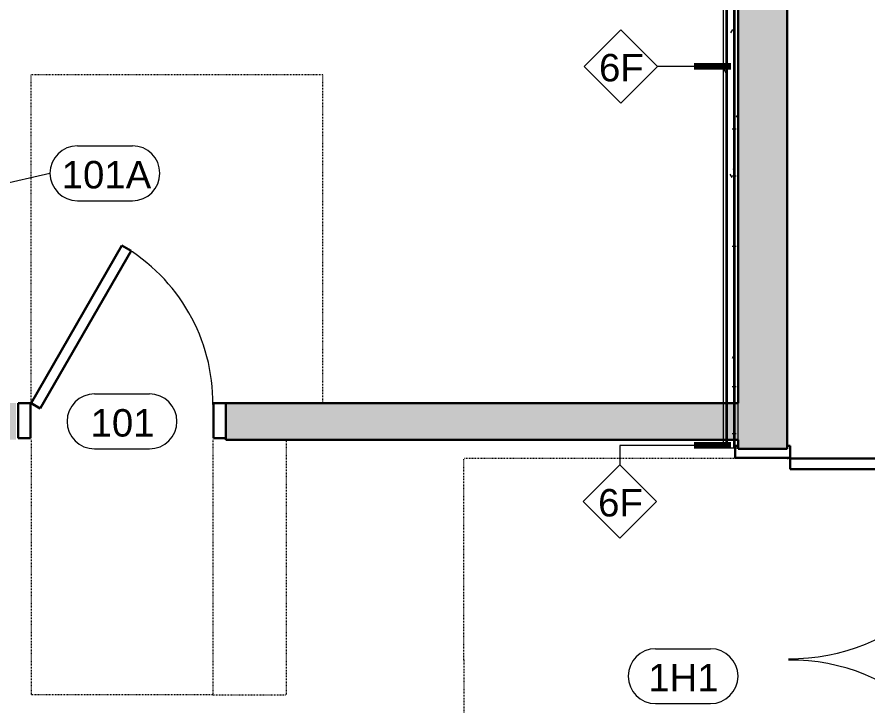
# Model space of a CAD drawing. Header units: inches. Extents: x -1287 to 1590, y -3558 to 989.
# Drawn here: x 969.5 to 1109, y 393.1 to 506 of the extents above; entities that cross this region are included whole.
import ezdxf

# ---------------------------------------------------------------- set-up
doc = ezdxf.new("R2010")
doc.units = ezdxf.units.IN
doc.header["$MEASUREMENT"] = 0
doc.linetypes.add('Dash', pattern=[0.25, 0.125, -0.125])
for name, color, linetype, lineweight in [('A-DOOR', 31, 'Continuous', 18), ('A-DOOR-FRAM', 31, 'Continuous', 30), ('A-DOOR-IDEN', 31, 'Continuous', 9), ('A-GENM', 13, 'Continuous', 9), ('A-WALL', 113, 'Continuous', 18), ('A-WALL-IDEN', 211, 'Continuous', 9), ('A-WALL-PATT', 111, 'Continuous', 18), ('I-WALL', 2, 'Continuous', 18)]:
    doc.layers.add(name, color=color, linetype=linetype, lineweight=lineweight)
doc.styles.add('Swis721 Lt BT', font='swissl.ttf', dxfattribs={"height": 4.5})
pattern_1 = [(0, (0, 0), (15.36, 3.84), [0.634, -10.886, 0.634, -10.886, -61.44]), (0, (0, 0), (15.36, 3.84), [-23.04, 0.634, -22.406, 0.634, -10.886, -26.88]), (0, (0, 0), (15.36, 3.84), [-57.6, 0.634, -7.046, 0.634, -18.566]), (120, (5.76, 1.92), (-11.005538, 11.38215), [0.634, -10.886, 0.634, -10.886, -61.44]), (120, (5.76, 1.92), (-11.005538, 11.38215), [-23.04, 0.634, -22.406, 0.634, -10.886, -26.88]), (120, (5.76, 1.92), (-11.005538, 11.38215), [-57.6, 0.634, -7.046, 0.634, -18.566]), (240, (7.68, 9.6), (-4.354462, -15.22215), [0.634, -10.886, 0.634, -10.886, -61.44]), (240, (7.68, 9.6), (-4.354462, -15.22215), [-23.04, 0.634, -22.406, 0.634, -10.886, -26.88]), (240, (7.68, 9.6), (-4.354462, -15.22215), [-57.6, 0.634, -7.046, 0.634, -18.566])]

# ---------------------------------------------------------------- blocks, each defined once
blk = doc.blocks.new('Double Flush - D19 5_6_ X 7_-8095262-1st Floor Construction')
at = {"layer": 'A-DOOR', "lineweight": 30}
for p, q in [((-32.91, 37.31), (-31.16, 37.31)), ((-32.91, 4.5), (-32.91, 37.31)), ((-31.16, 37.31), (-31.16, 4.5)), ((31.16, 37.31), (31.16, 4.5)), ((32.91, 37.31), (31.16, 37.31)), ((32.91, 4.5), (32.91, 37.31)), ((-31.16, 4.5), (-32.91, 4.5)), ((31.16, 4.5), (32.91, 4.5))]:
    blk.add_line(p, q, dxfattribs=at)
at = {"layer": 'A-DOOR', "lineweight": 9}
for centre, start, end in [((-32.91, 4.5), 359.5, 90), ((32.91, 4.5), 90, 180.5)]:
    blk.add_arc(centre, 32.81, start, end, dxfattribs=at)
at = {"layer": 'A-DOOR-FRAM'}
for p, q in [((-35, 4.5), (-33, 4.5)), ((-35, 4.5), (-35, 4)), ((-33, -4.5), (-33, 4.5)), ((33, -4.5), (33, 4.5)), ((33, 4.5), (35, 4.5)), ((35, 4.5), (35, 4)), ((-35, 4), (-34.5, 4)), ((-34.5, -4), (-34.5, 4)), ((34.5, 4), (35, 4)), ((34.5, -4), (34.5, 4)), ((-35, -4), (-34.5, -4)), ((-35, -4.5), (-35, -4)), ((34.5, -4), (35, -4)), ((35, -4.5), (35, -4)), ((-35, -4.5), (-33, -4.5)), ((33, -4.5), (35, -4.5))]:
    blk.add_line(p, q, dxfattribs=at)
at = {"layer": 'A-GENM', "linetype": 'Dash'}
for p, q in [((-32.91, 61), (32.91, 61)), ((-32.91, 4), (-32.91, 61)), ((32.91, 4), (32.91, 61)), ((32.87, 4), (32.91, 4)), ((-32.91, -4), (-32.91, -49)), ((32.87, -4), (32.91, -4)), ((32.91, -4), (32.91, -49)), ((0.09, -49), (-32.91, -49)), ((0.09, -49), (32.91, -49))]:
    blk.add_line(p, q, dxfattribs=at)
blk = doc.blocks.new('Single Flush - D1 2_6_ X 8_-8255838-1st Floor Construction')
at = {"layer": 'A-DOOR', "lineweight": 30}
for p, q in [((-1.52, -27.94), (13.39, -2.12)), ((13.39, -2.12), (14.91, -3)), ((14.91, -3), (0, -28.82)), ((0, -28.82), (-1.52, -27.94))]:
    blk.add_line(p, q, dxfattribs=at)
at = {"layer": 'A-DOOR', "lineweight": 9}
blk.add_arc((14.91, -3), 29.81, 179.5, 240, dxfattribs=at)
at = {"layer": 'A-DOOR-FRAM'}
for p, q in [((-17, 2.75), (-17, -3)), ((-17, 2.75), (-15, 2.75)), ((-15, 2.75), (-15, -3)), ((15, 2.75), (15, -3)), ((15, 2.75), (17, 2.75)), ((17, 2.75), (17, -3)), ((-17, -3), (-15, -3)), ((15, -3), (17, -3))]:
    blk.add_line(p, q, dxfattribs=at)
at = {"layer": 'A-GENM', "linetype": 'Dash'}
for p, q in [((-14.91, 44.81), (-26.91, 44.81)), ((-26.91, 3), (-26.91, 44.81)), ((-14.91, 44.81), (14.91, 44.81)), ((-14.91, 3), (-14.91, 44.81)), ((14.91, 3), (14.91, 44.81)), ((14.87, 3), (14.91, 3)), ((-32.91, -3), (-32.91, -56.81)), ((14.87, -3), (14.91, -3)), ((14.91, -3), (14.91, -56.81)), ((-32.91, -56.81), (14.91, -56.81))]:
    blk.add_line(p, q, dxfattribs=at)
blk = doc.blocks.new('Door Tag - Door Tag-41184-1st Floor Construction')
at = {"layer": 'A-DOOR-IDEN'}
for p, q in [((-0.09375, 0.09375), (0.09375, 0.09375)), ((-0.09375, -0.09375), (0.09375, -0.09375))]:
    blk.add_line(p, q, dxfattribs=at)
for centre, start, end in [((-0.09375, 0), 90, 270), ((0.09375, 0), 270, 90)]:
    blk.add_arc(centre, 0.09375, start, end, dxfattribs=at)
blk = doc.blocks.new('Wall Tag - 1_4_-62626-1st Floor Construction')
at = {"layer": 'A-WALL-IDEN'}
for p, q in [((-0.125, 0), (0, 0.125)), ((0, 0.125), (0.125, 0)), ((-0.125, 0), (0, -0.125)), ((0, -0.125), (0.125, 0))]:
    blk.add_line(p, q, dxfattribs=at)

msp = doc.modelspace()

# ---------------------------------------------------------------- hatches: boundary and pattern name
at = {"layer": 'A-WALL-PATT', "lineweight": 9}
h = msp.add_hatch(dxfattribs=at)
h.set_pattern_fill('FP_3', color=256, style=0, pattern_type=2)
h.set_pattern_definition(pattern_1)
h.paths.add_polyline_path([(1085.24, 435.45), (1085.74, 435.45), (1085.74, 567.01), (1085.24, 567.01)], flags=0)
h = msp.add_hatch(dxfattribs=at)
h.set_pattern_fill('FP_3', color=256, style=0, pattern_type=2)
h.set_pattern_definition(pattern_1)
h.paths.add_polyline_path([(1085.99, 435.45), (1086.99, 435.45), (1086.99, 567.01), (1085.99, 567.01)], flags=0)
h = msp.add_hatch(dxfattribs=at)
h.set_pattern_fill('FP_3', color=256, style=0, pattern_type=2)
h.set_pattern_definition(pattern_1)
h.paths.add_polyline_path([(1087.24, 435.45), (1087.74, 435.45), (1087.74, 567.01), (1087.24, 567.01)], flags=0)
msp.add_hatch(color=7, dxfattribs=at).paths.add_polyline_path([(1087.74, 436.76), (1095.74, 436.76), (1095.74, 567.01), (1087.74, 567.01), (1087.74, 442.76)], flags=0)
h = msp.add_hatch(color=7, dxfattribs=at)
h.paths.add_polyline_path([(1087.74, 436.76), (1087.74, 442.76), (1003.74, 442.76), (1003.74, 436.76)], flags=0)
h.paths.add_polyline_path([(846.49, 436.76), (846.49, 442.76), (679.78, 442.76), (679.78, 436.76), (826.91, 436.76)], flags=0)
h.paths.add_polyline_path([(969.36, 436.76), (969.36, 442.76), (880.49, 442.76), (880.49, 436.76), (934.02, 436.76)], flags=0)
h.paths.add_polyline_path([(608.4, 436.76), (645.78, 436.76), (645.78, 442.76), (608.4, 442.76)], flags=0)
h.paths.add_polyline_path([(568.4, 436.76), (568.4, 442.76), (480.78, 442.76), (480.78, 436.76), (559.15, 436.76)], flags=0)
h = msp.add_hatch(color=7, dxfattribs=at)
h.paths.add_polyline_path([(1095.74, 113.89), (1095.74, 146.64), (1087.74, 146.64), (1087.74, 113.89), (1094.67, 113.89)], flags=0)
h.paths.add_polyline_path([(1095.74, 186.64), (1095.74, 365.7), (1087.74, 365.7), (1087.74, 186.64)], flags=0)
h.paths.add_polyline_path([(1095.74, 435.26), (1095.74, 436.76), (1087.74, 436.76), (1087.74, 435.26), (1094.67, 435.26)], flags=0)

# ---------------------------------------------------------------- linework, layer by layer
at = {"layer": 'A-DOOR-IDEN'}
msp.add_line((926.14, 469.57), (974.94, 480.41), dxfattribs=at)
at = {"layer": 'A-WALL'}
for p, q in [((1085.74, 435.45), (1085.74, 567.01)), ((1085.99, 435.45), (1085.99, 567.01)), ((1086.99, 435.45), (1086.99, 567.01)), ((1087.24, 435.45), (1087.24, 567.01))]:
    msp.add_line(p, q, dxfattribs=at)
at = {"layer": 'A-WALL', "color": 8, "lineweight": 30}
for p, q in [((1087.74, 567.01), (1087.74, 442.76)), ((1095.74, 435.26), (1095.74, 567.01)), ((1087.74, 442.76), (1003.74, 442.76)), ((1003.74, 442.76), (1003.74, 436.76)), ((1003.74, 436.76), (1087.74, 436.76)), ((1087.74, 436.76), (1087.74, 435.26)), ((1087.74, 435.26), (1095.74, 435.26))]:
    msp.add_line(p, q, dxfattribs=at)
at = {"layer": 'A-WALL-IDEN'}
for p, q in [((1086.49, 497.91), (1074.49, 497.91)), ((1068.34, 435.79), (1068.34, 432.62)), ((1086.49, 435.79), (1068.34, 435.79))]:
    msp.add_line(p, q, dxfattribs=at)
at = {"layer": 'A-WALL-IDEN', "lineweight": 90}
for p, q in [((1086.49, 497.91), (1080.49, 497.91)), ((1086.49, 435.79), (1080.49, 435.79))]:
    msp.add_line(p, q, dxfattribs=at)
at = {"layer": 'I-WALL'}
for p, q in [((1085.24, 567.01), (1085.24, 435.45)), ((1087.74, 436.76), (1087.74, 442.76)), ((1085.24, 435.45), (1087.74, 435.45))]:
    msp.add_line(p, q, dxfattribs=at)

# ---------------------------------------------------------------- block references
at = {"layer": 'A-DOOR'}
for name, p, rotation in [('Single Flush - D1 2_6_ X 8_-8255838-1st Floor Construction', (986.74, 439.76), 180), ('Double Flush - D19 5_6_ X 7_-8095262-1st Floor Construction', (1091.74, 400.76), 269.9999999999999)]:
    msp.add_blockref(name, p, dxfattribs=dict(at, rotation=rotation))
at = {"layer": 'A-DOOR-IDEN', "xscale": 47.99999999999997, "yscale": 47.99999999999997, "zscale": 47.99999999999997}
for p in [(983.94, 480.41), (986.74, 439.76), (1078.69, 398.01)]:
    msp.add_blockref('Door Tag - Door Tag-41184-1st Floor Construction', p, dxfattribs=at)
at = {"layer": 'A-WALL-IDEN', "xscale": 47.99999999999997, "yscale": 47.99999999999997, "zscale": 47.99999999999997}
for p in [(1068.49, 497.91), (1068.34, 426.62)]:
    msp.add_blockref('Wall Tag - 1_4_-62626-1st Floor Construction', p, dxfattribs=at)

# ---------------------------------------------------------------- texts
at = {"layer": 'A-DOOR-IDEN', "char_height": 4.5, "attachment_point": 1, "style": 'Swis721 Lt BT'}
for s, insert, width in [('101A', (976.86, 482.43), 16.968), ('101', (981.59, 441.77), 12.2715), ('1H1', (1072.98, 400.02), 13.635)]:
    msp.add_mtext(s, dxfattribs=dict(at, insert=insert, width=width))
at = {"layer": 'A-WALL-IDEN', "char_height": 4.5, "width": 8.484, "attachment_point": 1, "style": 'Swis721 Lt BT'}
for insert in [(1064.91, 499.97), (1064.76, 428.68)]:
    msp.add_mtext('6F', dxfattribs=dict(at, insert=insert))

doc.saveas('drawing.dxf')
